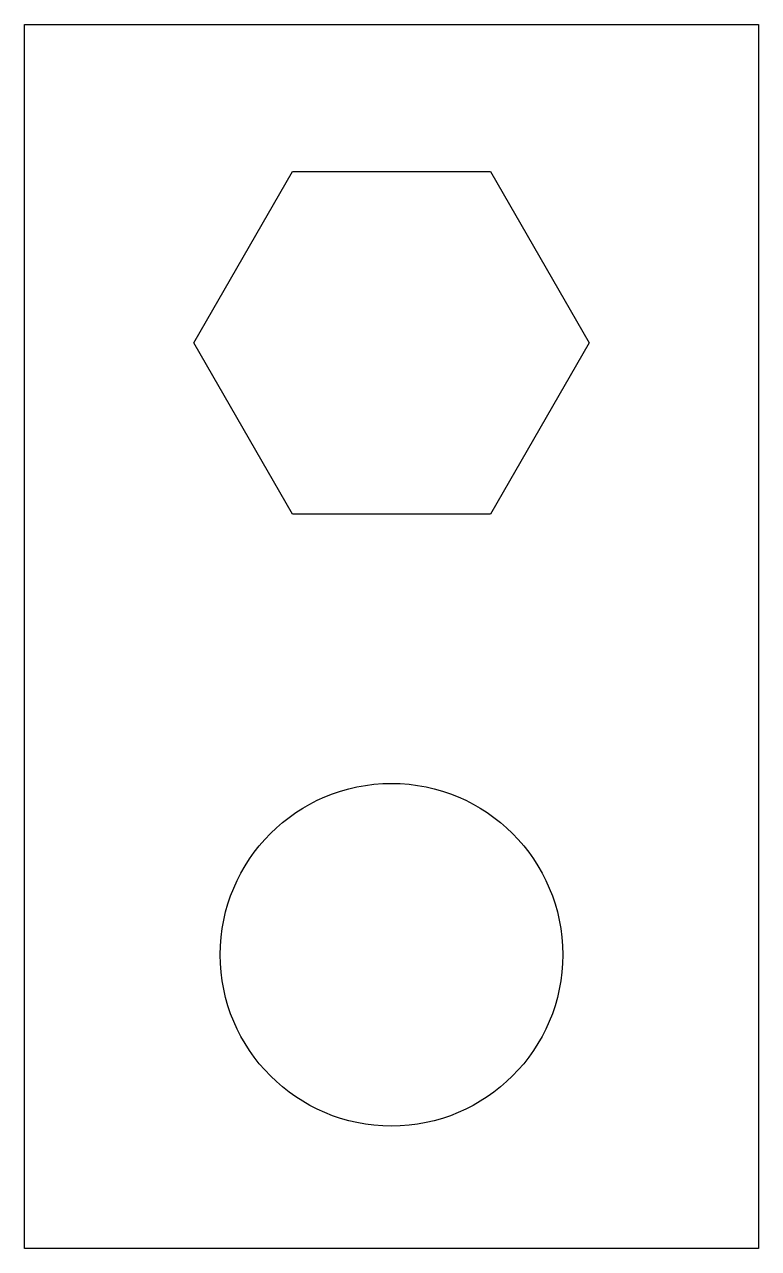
# Model space of a CAD drawing. Header units: millimetres. Extents: x 0 to 15, y 0 to 25.
import ezdxf

# ---------------------------------------------------------------- set-up
doc = ezdxf.new("R2010")
doc.units = ezdxf.units.MM
doc.layers.get('0').update_dxf_attribs({"linetype": 'CONTINUOUS'})

msp = doc.modelspace()

# ---------------------------------------------------------------- linework, layer by layer
for points in [[(0, 25), (15, 25), (15, 0), (0, 0)], [(3.459, 18.5), (5.479, 22), (9.521, 22), (11.541, 18.5), (9.521, 15), (5.479, 15)]]:
    msp.add_lwpolyline(points, close=True)
msp.add_circle((7.5, 6), 3.5)

doc.saveas('drawing.dxf')
